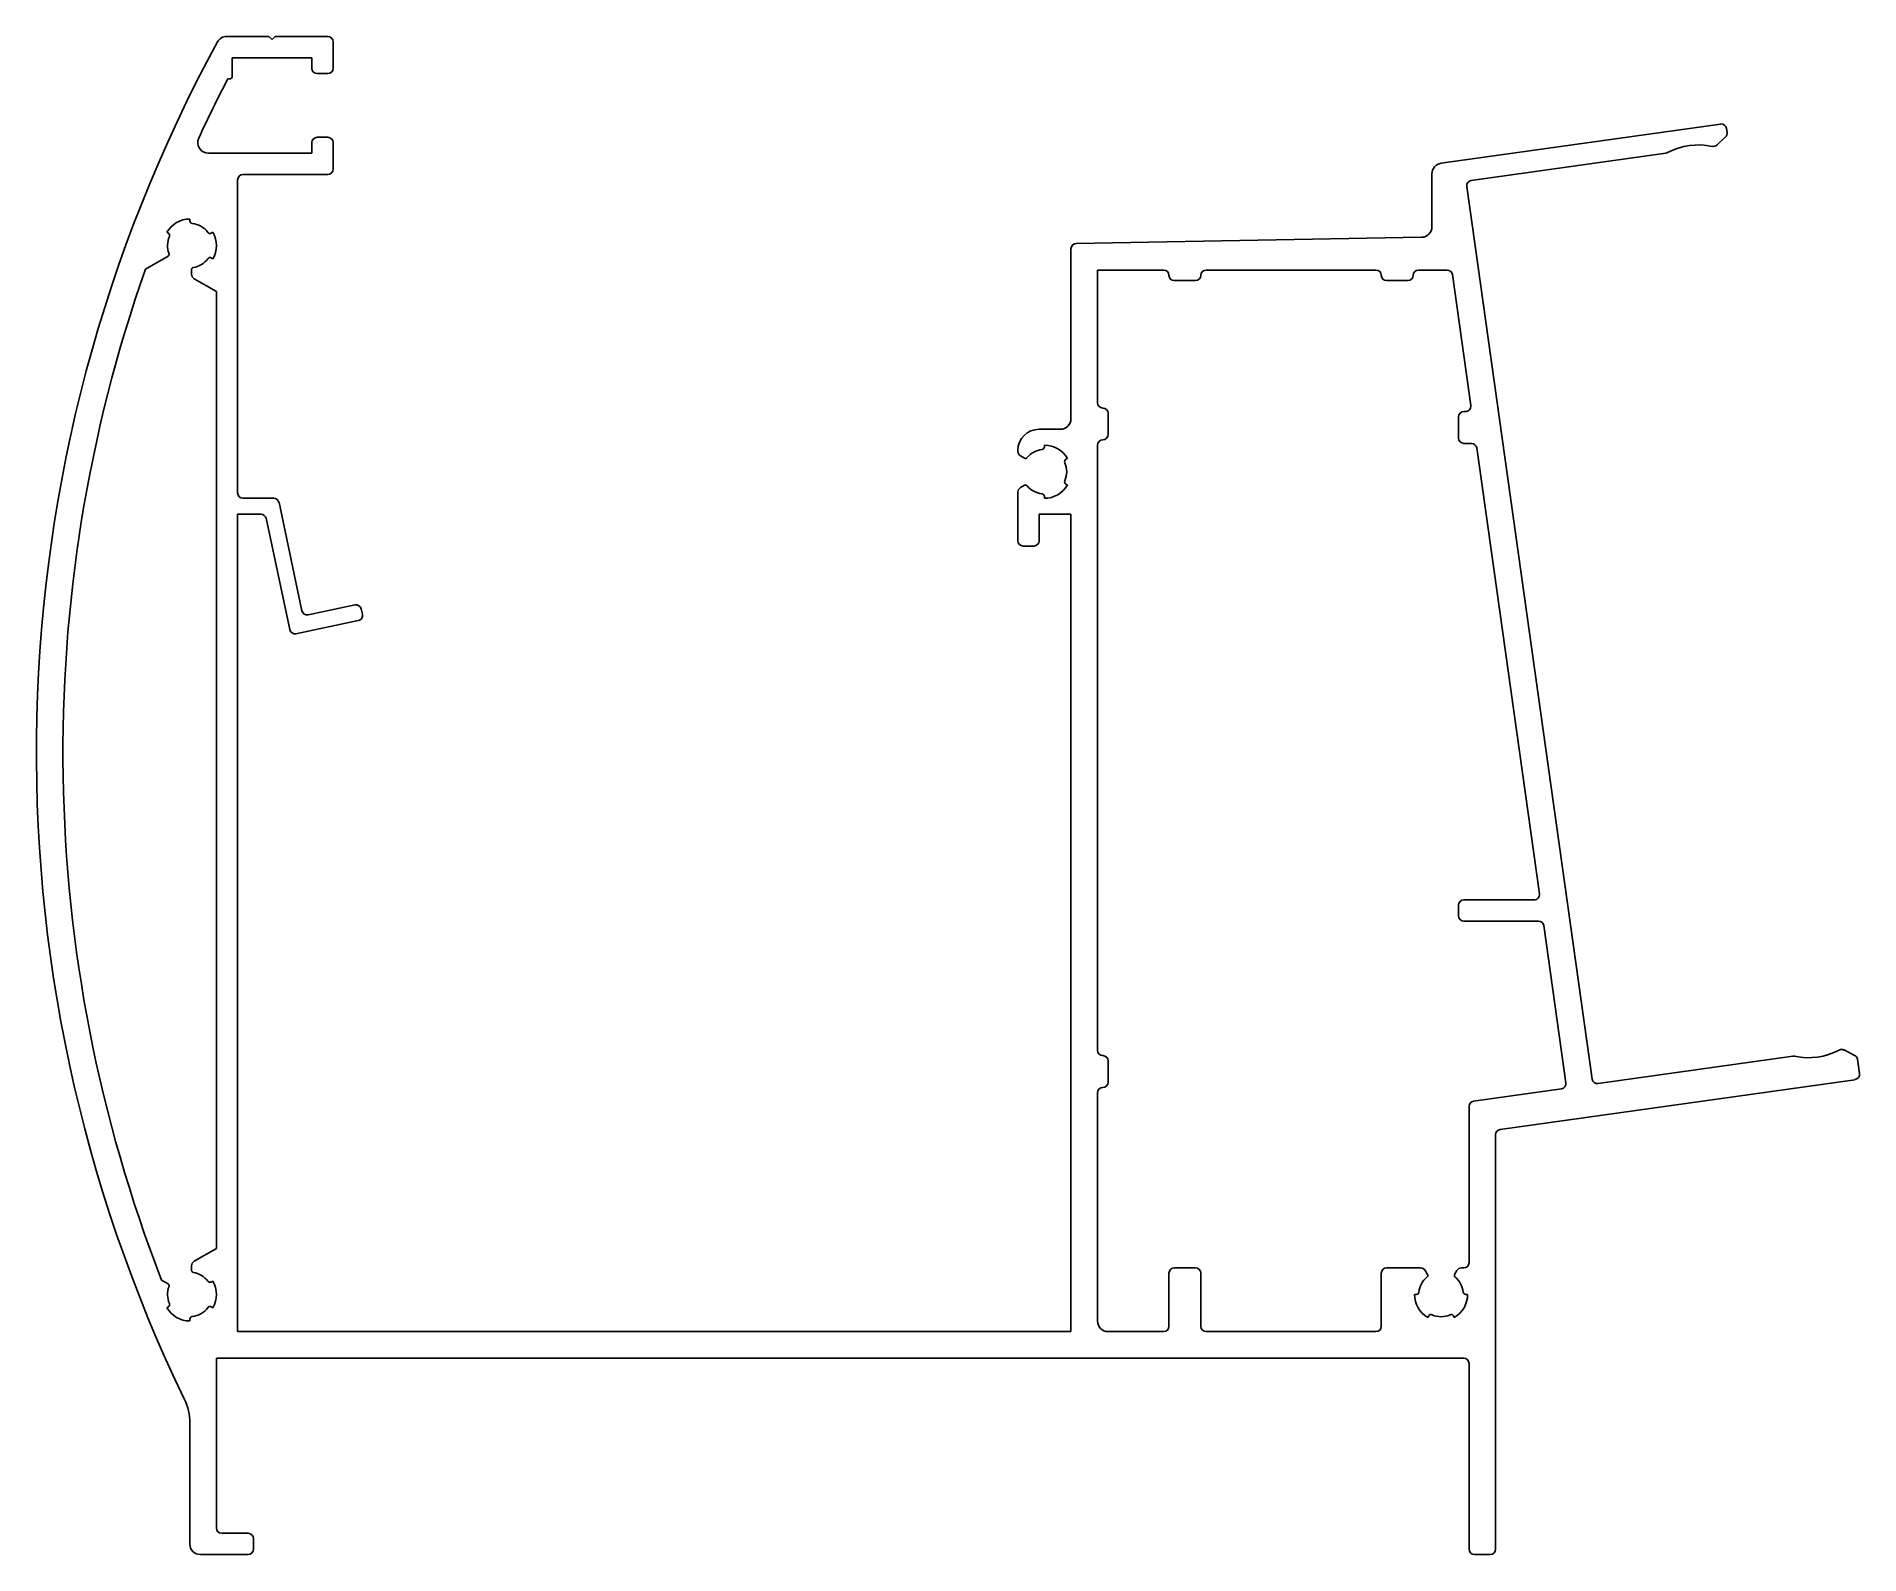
# Model space of a CAD drawing. Extents: x 1368 to 1540, y 2128 to 2271.
import ezdxf

# ---------------------------------------------------------------- set-up
doc = ezdxf.new("R2010")
doc.units = 0
doc.layers.get('0').update_dxf_attribs({"linetype": 'CONTINUOUS'})

msp = doc.modelspace()

# ---------------------------------------------------------------- linework, layer by layer
for p, q in [((1390.11, 2271.29), (1386.14, 2271.29)), ((1390.41, 2270.99), (1390.11, 2271.29)), ((1390.71, 2271.29), (1390.41, 2270.99)), ((1395.66, 2271.29), (1390.71, 2271.29)), ((1396.16, 2268.29), (1396.16, 2270.79)), ((1386.66, 2267.54), (1386.66, 2269.29)), ((1386.66, 2269.29), (1394.16, 2269.29)), ((1394.16, 2269.29), (1394.16, 2268.29)), ((1386.25, 2267.29), (1386.41, 2267.29)), ((1394.66, 2267.79), (1395.66, 2267.79)), ((1395.66, 2261.79), (1394.66, 2261.79)), ((1526.86, 2263.04), (1500.52, 2259.34)), ((1526.51, 2261.06), (1527.32, 2261.82)), ((1527.48, 2262.26), (1527.42, 2262.61)), ((1394.16, 2260.29), (1384.41, 2260.29)), ((1394.16, 2261.29), (1394.16, 2260.29)), ((1396.16, 2258.79), (1396.16, 2261.29)), ((1503.37, 2257.72), (1521.7, 2260.3)), ((1387.66, 2258.29), (1395.66, 2258.29)), ((1499.66, 2258.35), (1499.66, 2253.37)), ((1387.16, 2228.29), (1387.16, 2257.79)), ((1514.76, 2173.08), (1502.95, 2257.15)), ((1382.66, 2254.09), (1382.66, 2253.93)), ((1380.64, 2252.76), (1380.49, 2252.84)), ((1384.68, 2252.76), (1384.83, 2252.84)), ((1498.68, 2252.37), (1466.15, 2251.79)), ((1378.48, 2249.37), (1380.61, 2250.6)), ((1384.83, 2250.34), (1384.68, 2250.42)), ((1465.66, 2251.29), (1465.66, 2235.29)), ((1382.82, 2249.32), (1382.82, 2248.9)), ((1383.07, 2248.46), (1385.16, 2247.26)), ((1468.16, 2236.79), (1468.16, 2249.29)), ((1468.16, 2249.29), (1474.39, 2249.29)), ((1475.39, 2248.29), (1477.39, 2248.29)), ((1478.39, 2249.29), (1494.39, 2249.29)), ((1495.39, 2248.29), (1497.39, 2248.29)), ((1498.39, 2249.29), (1501.09, 2249.29)), ((1501.59, 2248.86), (1503.32, 2236.53)), ((1385.16, 2247.26), (1385.16, 2157.12)), ((1502.82, 2235.96), (1502.66, 2235.96)), ((1464.66, 2234.29), (1462.66, 2234.29)), ((1469.16, 2233.79), (1469.16, 2235.79)), ((1502.16, 2235.46), (1502.16, 2233.46)), ((1463.16, 2232.63), (1463.16, 2232.79)), ((1468.16, 2175.79), (1468.16, 2232.79)), ((1502.66, 2232.96), (1503.39, 2232.96)), ((1503.88, 2232.53), (1509.78, 2190.53)), ((1460.66, 2232.29), (1460.66, 2232.21)), ((1460.91, 2231.78), (1461.27, 2231.57)), ((1465.33, 2231.54), (1465.18, 2231.46)), ((1465.18, 2229.13), (1465.33, 2229.04)), ((1390.57, 2227.79), (1387.66, 2227.79)), ((1393.22, 2217.19), (1391.06, 2227.4)), ((1460.66, 2228.37), (1460.66, 2223.79)), ((1461.27, 2229.02), (1460.91, 2228.81)), ((1463.16, 2227.79), (1463.16, 2227.96)), ((1387.16, 2149.29), (1387.16, 2226.29)), ((1387.16, 2226.29), (1389.36, 2226.29)), ((1389.84, 2225.9), (1392.07, 2215.42)), ((1462.66, 2223.79), (1462.66, 2226.29)), ((1462.66, 2226.29), (1465.66, 2226.29)), ((1465.66, 2226.29), (1465.66, 2149.29)), ((1461.16, 2223.29), (1462.16, 2223.29)), ((1398.22, 2217.74), (1393.82, 2216.81)), ((1398.92, 2216.87), (1398.81, 2217.36)), ((1392.66, 2215.03), (1398.53, 2216.28)), ((1509.29, 2189.96), (1502.66, 2189.96)), ((1502.16, 2189.46), (1502.16, 2188.46)), ((1502.66, 2187.96), (1509.71, 2187.96)), ((1510.21, 2187.53), (1512.29, 2172.73)), ((1539.48, 2175.31), (1538.49, 2175.82)), ((1469.16, 2172.79), (1469.16, 2174.79)), ((1533.66, 2175.23), (1515.33, 2172.66)), ((1539.94, 2173.59), (1539.75, 2174.94)), ((1506.09, 2168.33), (1539.51, 2173.02)), ((1468.16, 2150.29), (1468.16, 2171.79)), ((1511.86, 2172.17), (1503.59, 2171.01)), ((1503.16, 2170.51), (1503.16, 2155.79)), ((1505.66, 2128.79), (1505.66, 2167.83)), ((1385.16, 2157.12), (1383.07, 2155.92)), ((1382.82, 2155.49), (1382.82, 2155.07)), ((1477.39, 2155.29), (1475.39, 2155.29)), ((1498.6, 2155.29), (1495.39, 2155.29)), ((1502.66, 2155.29), (1502.44, 2155.29)), ((1380.61, 2153.79), (1380, 2154.14)), ((1384.68, 2153.96), (1384.83, 2154.04)), ((1474.89, 2154.79), (1474.89, 2149.79)), ((1477.89, 2149.79), (1477.89, 2154.79)), ((1494.89, 2154.79), (1494.89, 2149.79)), ((1499.25, 2154.68), (1499.04, 2155.04)), ((1502.01, 2155.04), (1501.8, 2154.68)), ((1498.02, 2152.79), (1498.19, 2152.79)), ((1502.86, 2152.79), (1503.02, 2152.79)), ((1380.49, 2151.54), (1380.64, 2151.63)), ((1382.66, 2150.46), (1382.66, 2150.29)), ((1384.83, 2151.54), (1384.68, 2151.63)), ((1499.36, 2150.77), (1499.27, 2150.63)), ((1501.77, 2150.63), (1501.69, 2150.77)), ((1465.66, 2149.29), (1387.16, 2149.29)), ((1474.39, 2149.29), (1469.16, 2149.29)), ((1494.39, 2149.29), (1478.39, 2149.29)), ((1385.16, 2130.79), (1385.16, 2146.79)), ((1385.16, 2146.79), (1502.66, 2146.79)), ((1503.16, 2146.29), (1503.16, 2128.79)), ((1382.66, 2140.71), (1382.66, 2129.29)), ((1388.16, 2130.29), (1385.66, 2130.29)), ((1388.66, 2128.79), (1388.66, 2129.79)), ((1383.66, 2128.29), (1388.16, 2128.29)), ((1503.66, 2128.29), (1505.16, 2128.29))]:
    msp.add_line(p, q)
for centre, radius, start, end in [((1508.21, 2203.81), 140, 151.4258, 205.7932), ((1386.14, 2270.29), 1, 90, 151.4258), ((1395.66, 2270.79), 0.5, 0, 90), ((1508.21, 2203.81), 137.5, 152.5034, 155.0945), ((1386.41, 2267.54), 0.25, 270, 360), ((1394.66, 2268.29), 0.5, 180, 270), ((1395.66, 2268.29), 0.5, 270, 360), ((1384.41, 2261.29), 1, 155.0945, 270), ((1394.66, 2261.29), 0.5, 90, 180), ((1395.66, 2261.29), 0.5, 0, 90), ((1526.93, 2262.55), 0.5, 8, 98), ((1526.98, 2262.19), 0.5, 313, 8), ((1521.63, 2260.79), 0.5, 278, 297.8237), ((1524.78, 2254.82), 6.25, 78.1763, 117.8237), ((1526.17, 2261.43), 0.5, 258.1763, 313), ((1387.66, 2257.79), 0.5, 90, 180), ((1395.66, 2258.79), 0.5, 270, 360), ((1500.66, 2258.35), 1, 98, 180), ((1503.44, 2257.22), 0.5, 98, 188), ((1382.66, 2251.59), 2.5, 90, 150), ((1382.91, 2253.93), 0.25, 180, 263.8931), ((1382.66, 2251.59), 2.1, 36.1069, 83.8931), ((1498.66, 2253.37), 1, 271, 0), ((1382.66, 2251.59), 2.1, 156.1069, 200.9178), ((1380.51, 2252.54), 0.25, 336.1069, 60), ((1384.56, 2252.97), 0.25, 216.1069, 300), ((1382.66, 2251.59), 2.5, 330, 30), ((1466.16, 2251.29), 0.5, 91, 180), ((1380.51, 2250.77), 0.2, 300, 20.9178), ((1382.66, 2251.59), 2.1, 279.0822, 323.8931), ((1384.56, 2250.21), 0.25, 60, 143.8931), ((1508.21, 2203.81), 137.5, 160.6502, 201.173), ((1383.02, 2249.32), 0.2, 99.0822, 180), ((1383.32, 2248.9), 0.5, 180, 240), ((1474.39, 2248.79), 0.5, 0, 90), ((1475.39, 2248.79), 0.5, 180, 270), ((1477.39, 2248.79), 0.5, 270, 360), ((1478.39, 2248.79), 0.5, 90, 180), ((1494.39, 2248.79), 0.5, 0, 90), ((1495.39, 2248.79), 0.5, 180, 270), ((1497.39, 2248.79), 0.5, 270, 360), ((1498.39, 2248.79), 0.5, 90, 180), ((1501.09, 2248.79), 0.5, 8, 90), ((1468.66, 2236.79), 0.5, 180, 270), ((1468.66, 2235.79), 0.5, 0, 90), ((1502.66, 2235.46), 0.5, 90, 180), ((1502.82, 2236.46), 0.5, 270, 8), ((1462.66, 2232.29), 2, 90, 180), ((1464.66, 2235.29), 1, 270, 0), ((1462.91, 2232.63), 0.25, 276.1069, 0), ((1463.16, 2230.29), 2.5, 30, 90), ((1468.66, 2232.79), 0.5, 90, 180), ((1468.66, 2233.79), 0.5, 270, 0), ((1502.66, 2233.46), 0.5, 180, 270), ((1503.39, 2232.46), 0.5, 8, 90), ((1461.16, 2232.21), 0.5, 180, 240), ((1461.37, 2231.74), 0.2, 240, 320.9178), ((1463.16, 2230.29), 2.1, 96.1069, 140.9178), ((1465.31, 2231.25), 0.25, 120, 203.8931), ((1463.16, 2230.29), 2.1, 336.1069, 23.8931), ((1461.37, 2228.84), 0.2, 39.0822, 120), ((1463.16, 2230.29), 2.5, 270, 330), ((1465.31, 2229.34), 0.25, 156.1069, 240), ((1387.66, 2228.29), 0.5, 180, 270), ((1390.57, 2227.29), 0.5, 11.977, 90), ((1461.16, 2228.37), 0.5, 120, 180), ((1463.16, 2230.29), 2.1, 219.0822, 263.8931), ((1462.91, 2227.96), 0.25, 0, 83.8931), ((1389.36, 2225.79), 0.5, 11.977, 90), ((1461.16, 2223.79), 0.5, 180, 270), ((1462.16, 2223.79), 0.5, 270, 360), ((1393.71, 2217.3), 0.5, 191.977, 281.977), ((1398.32, 2217.25), 0.5, 11.977, 101.977), ((1392.56, 2215.52), 0.5, 191.977, 281.977), ((1398.43, 2216.76), 0.5, 281.977, 11.977), ((1502.66, 2189.46), 0.5, 90, 180), ((1509.29, 2190.46), 0.5, 270, 8), ((1502.66, 2188.46), 0.5, 180, 270), ((1509.71, 2187.46), 0.5, 8, 90), ((1468.66, 2175.79), 0.5, 180, 270), ((1535.11, 2181.34), 6.25, 258.1763, 297.8237), ((1538.26, 2175.37), 0.5, 63, 117.8237), ((1468.66, 2174.79), 0.5, 0, 90), ((1533.73, 2174.74), 0.5, 78.1763, 98), ((1539.25, 2174.87), 0.5, 8, 63), ((1468.66, 2172.79), 0.5, 270, 360), ((1511.79, 2172.66), 0.5, 278, 8), ((1515.26, 2173.15), 0.5, 188, 278), ((1539.44, 2173.52), 0.5, 278, 8), ((1468.66, 2171.79), 0.5, 90, 180), ((1503.66, 2170.51), 0.5, 98, 180), ((1506.16, 2167.83), 0.5, 98, 180), ((1383.32, 2155.49), 0.5, 120, 180), ((1475.39, 2154.79), 0.5, 90, 180), ((1477.39, 2154.79), 0.5, 0, 90), ((1495.39, 2154.79), 0.5, 90, 180), ((1498.6, 2154.79), 0.5, 30, 90), ((1502.44, 2154.79), 0.5, 90, 150), ((1502.66, 2155.79), 0.5, 270, 360), ((1382.66, 2152.79), 2.1, 159.0822, 203.8931), ((1380.51, 2153.62), 0.2, 339.0822, 60), ((1383.02, 2155.07), 0.2, 180, 260.9178), ((1382.66, 2152.79), 2.1, 36.1069, 80.9178), ((1384.56, 2154.18), 0.25, 216.1069, 300), ((1382.66, 2152.79), 2.5, 330, 30), ((1500.52, 2152.79), 2.1, 129.0822, 173.8931), ((1499.07, 2154.58), 0.2, 309.0822, 30), ((1501.97, 2154.58), 0.2, 150, 230.9178), ((1500.52, 2152.79), 2.1, 6.1069, 50.9178), ((1380.51, 2151.84), 0.25, 300, 23.8931), ((1500.52, 2152.79), 2.5, 180, 240), ((1498.19, 2153.04), 0.25, 270, 353.8931), ((1500.52, 2152.79), 2.5, 300, 360), ((1502.86, 2153.04), 0.25, 186.1069, 270), ((1382.66, 2152.79), 2.5, 210, 270), ((1382.91, 2150.46), 0.25, 96.1069, 180), ((1382.66, 2152.79), 2.1, 276.1069, 323.8931), ((1384.56, 2151.41), 0.25, 60, 143.8931), ((1469.16, 2150.29), 1, 180, 270), ((1499.57, 2150.65), 0.25, 66.1069, 150), ((1500.52, 2152.79), 2.1, 246.1069, 293.8931), ((1501.48, 2150.65), 0.25, 30, 113.8931), ((1474.39, 2149.79), 0.5, 270, 0), ((1478.39, 2149.79), 0.5, 180, 270), ((1494.39, 2149.79), 0.5, 270, 0), ((1502.66, 2146.29), 0.5, 0, 90), ((1377.66, 2140.71), 5, 0, 25.7932), ((1385.66, 2130.79), 0.5, 180, 270), ((1388.16, 2129.79), 0.5, 0, 90), ((1383.66, 2129.29), 1, 180, 270), ((1388.16, 2128.79), 0.5, 270, 360), ((1503.66, 2128.79), 0.5, 180, 270), ((1505.16, 2128.79), 0.5, 270, 0)]:
    msp.add_arc(centre, radius, start, end)

doc.saveas('drawing.dxf')
